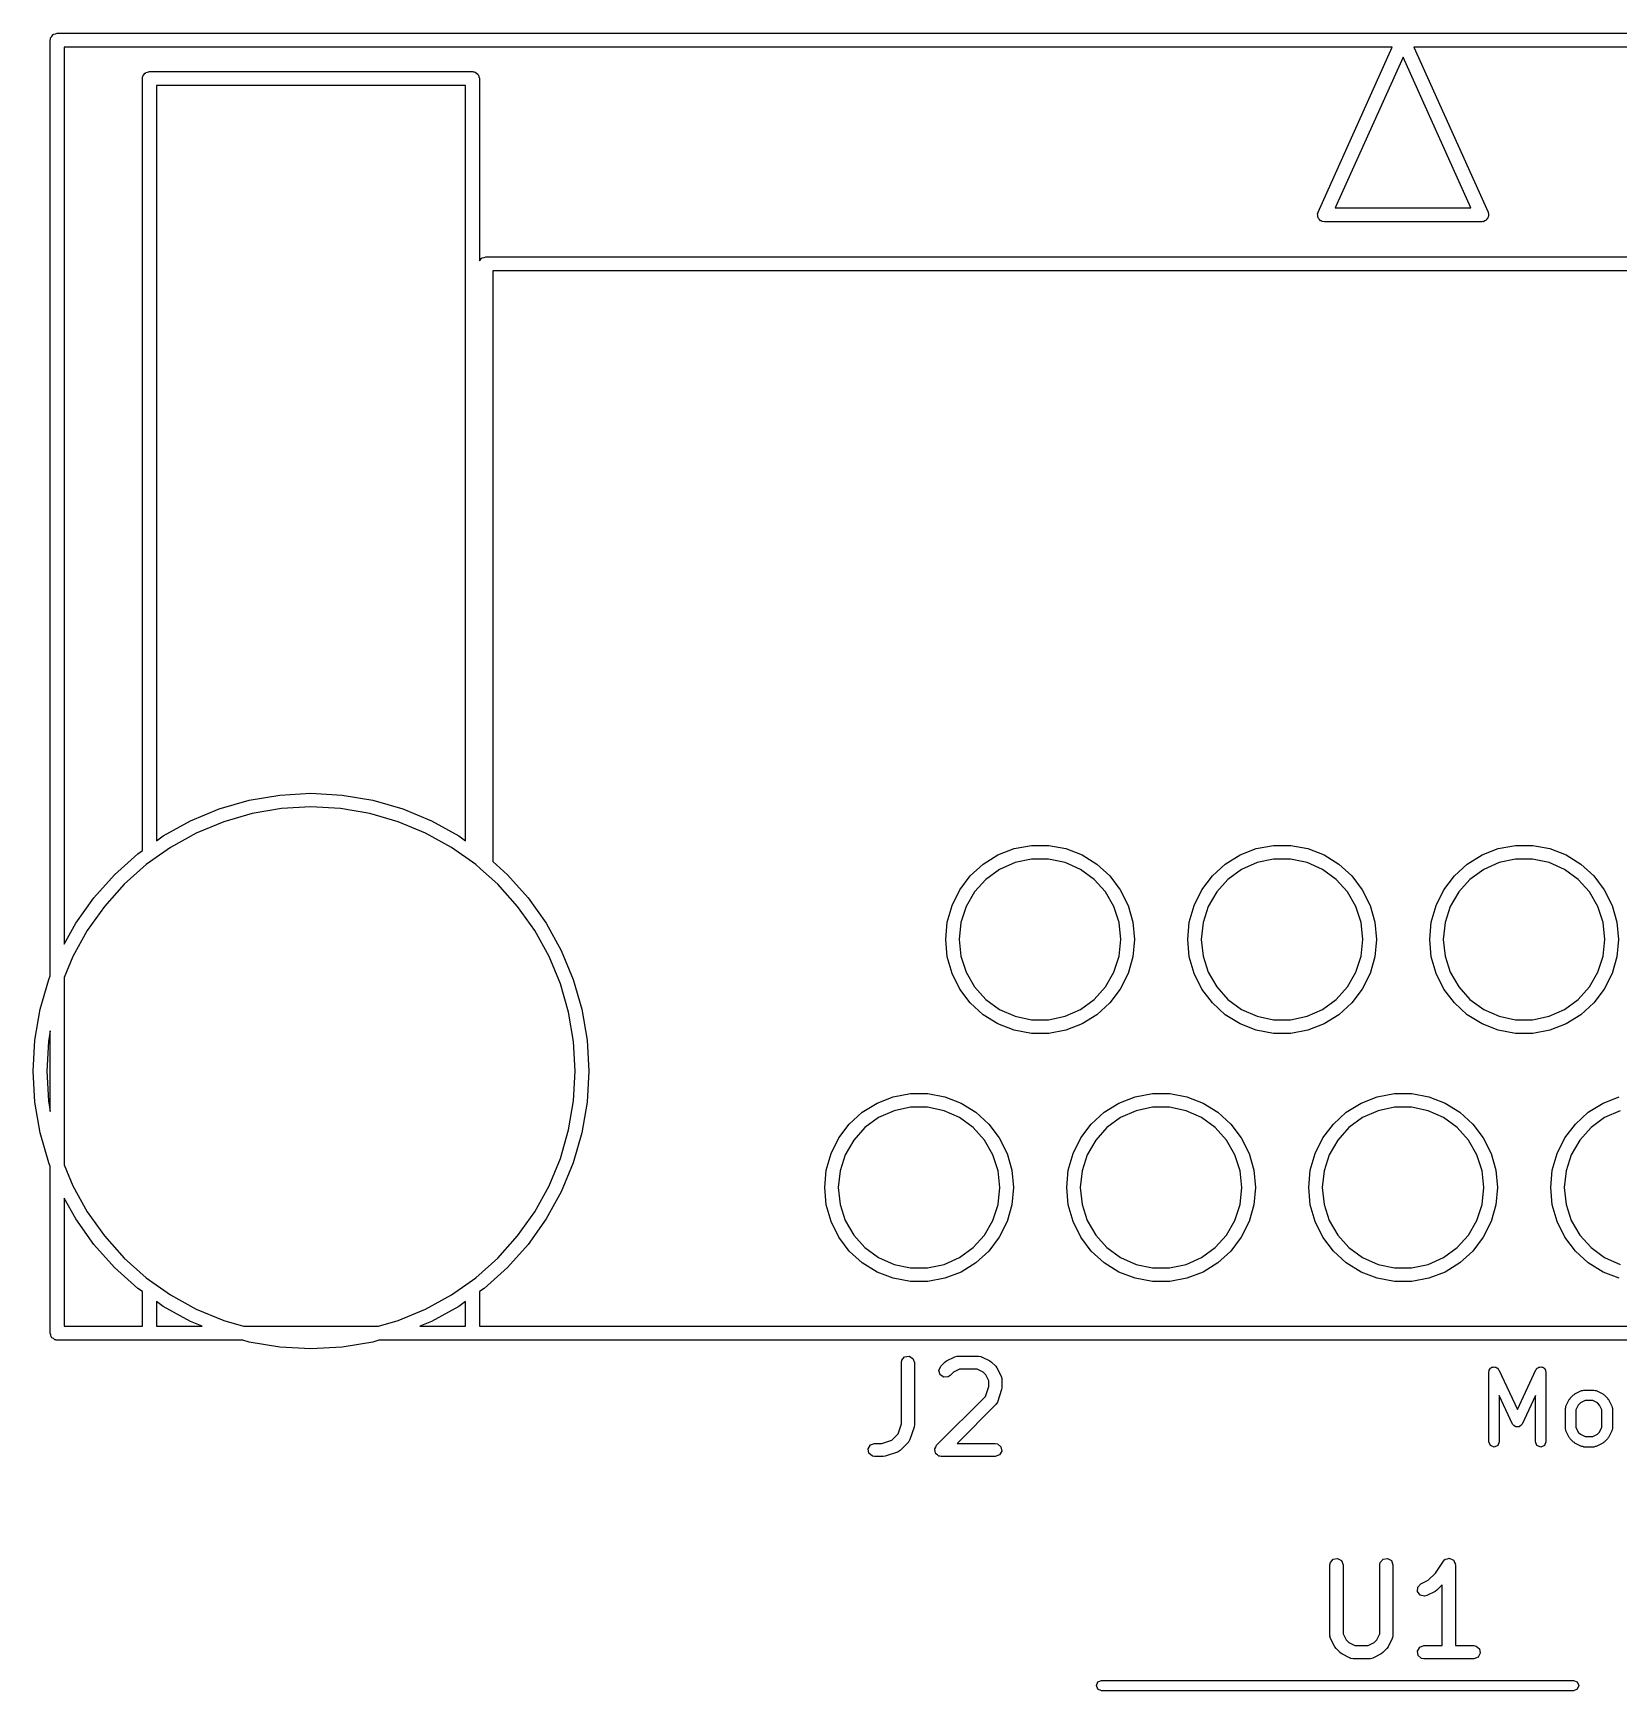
# Model space of a CAD drawing. Extents: x 1.38 to 2.62, y -3.52 to -1.68.
# Drawn here: x 1.383 to 2.097, y -2.427 to -1.68 of the extents above; entities that cross this region are included whole.
import ezdxf

# ---------------------------------------------------------------- set-up
doc = ezdxf.new("R2010")
doc.units = 0
doc.header["$MEASUREMENT"] = 0
doc.layers.add('BLACK', color=7, linetype='CONTINUOUS')

msp = doc.modelspace()

# ---------------------------------------------------------------- linework, layer by layer
at = {"layer": 'BLACK', "linetype": 'CONTINUOUS'}
for p, q in [((1.39107, -1.68125), (1.39148, -1.68054)), ((1.39148, -1.68054), (1.39175, -1.68044)), ((1.39175, -1.68044), (1.39193, -1.68023)), ((1.39193, -1.68023), (1.39273, -1.68008)), ((1.39273, -1.68008), (1.3935, -1.6798)), ((1.3935, -1.6798), (2.6065, -1.6798)), ((1.39035, -1.68295), (1.39043, -1.68254)), ((1.39035, -2.1046), (1.39035, -1.68295)), ((1.3904, -1.68241), (1.39047, -1.68228)), ((1.39043, -1.68254), (1.3904, -1.68241)), ((1.39047, -1.68228), (1.39054, -1.68188)), ((1.39054, -1.68188), (1.39107, -1.68125)), ((1.99513, -1.6861), (1.39665, -1.6861)), ((1.39665, -1.6861), (1.39665, -2.09034)), ((1.96169, -1.7604), (1.99513, -1.6861)), ((2.00487, -1.6861), (2.03831, -1.7604)), ((2.60335, -1.6861), (2.00487, -1.6861)), ((2, -1.69063), (1.96944, -1.75854)), ((2.03056, -1.75854), (2, -1.69063)), ((1.43189, -1.70028), (1.43196, -1.69987)), ((1.43189, -2.04816), (1.43189, -1.70028)), ((1.43194, -1.69973), (1.43201, -1.69961)), ((1.43196, -1.69987), (1.43194, -1.69973)), ((1.43201, -1.69961), (1.43208, -1.6992)), ((1.43208, -1.6992), (1.43261, -1.69857)), ((1.43261, -1.69857), (1.43301, -1.69786)), ((1.43301, -1.69786), (1.43328, -1.69777)), ((1.43328, -1.69777), (1.43346, -1.69755)), ((1.43346, -1.69755), (1.43427, -1.69741)), ((1.43427, -1.69741), (1.43504, -1.69713)), ((1.43504, -1.69713), (1.58071, -1.69713)), ((1.58071, -1.69713), (1.58112, -1.6972)), ((1.58112, -1.6972), (1.58126, -1.69717)), ((1.58126, -1.69717), (1.58138, -1.69724)), ((1.58138, -1.69724), (1.58179, -1.69732)), ((1.58179, -1.69732), (1.58241, -1.69784)), ((1.58241, -1.69784), (1.58312, -1.69825)), ((1.58312, -1.69825), (1.58322, -1.69852)), ((1.58322, -1.69852), (1.58344, -1.6987)), ((1.58344, -1.6987), (1.58358, -1.69951)), ((1.58358, -1.69951), (1.58386, -1.70028)), ((1.58386, -1.70028), (1.58386, -1.78242)), ((1.43819, -1.70343), (1.43819, -2.0437)), ((1.57756, -1.70343), (1.43819, -1.70343)), ((1.57756, -2.0437), (1.57756, -1.70343)), ((1.96147, -1.76115), (1.96167, -1.7608)), ((1.96159, -1.76184), (1.96147, -1.76115)), ((1.96154, -1.76255), (1.96159, -1.76184)), ((1.96177, -1.76287), (1.96154, -1.76255)), ((1.96167, -1.7608), (1.96169, -1.7604)), ((1.96944, -1.75854), (2.03056, -1.75854)), ((2.03853, -1.76224), (2.03818, -1.76285)), ((2.03831, -1.7604), (2.03857, -1.76146)), ((2.03857, -1.76146), (2.03847, -1.76185)), ((2.03847, -1.76185), (2.03853, -1.76224)), ((1.96184, -1.76327), (1.96177, -1.76287)), ((1.96238, -1.76372), (1.96184, -1.76327)), ((1.9628, -1.7643), (1.96238, -1.76372)), ((1.96318, -1.7644), (1.9628, -1.7643)), ((1.96349, -1.76465), (1.96318, -1.7644)), ((1.96457, -1.76484), (1.96349, -1.76465)), ((2.03543, -1.76484), (1.96457, -1.76484)), ((2.03581, -1.76471), (2.03543, -1.76484)), ((2.03621, -1.76475), (2.03581, -1.76471)), ((2.03679, -1.76435), (2.03621, -1.76475)), ((2.03746, -1.76411), (2.03679, -1.76435)), ((2.03766, -1.76376), (2.03746, -1.76411)), ((2.03799, -1.76353), (2.03766, -1.76376)), ((2.03818, -1.76285), (2.03799, -1.76353)), ((1.58386, -1.78242), (1.58418, -1.78204)), ((1.58418, -1.78204), (1.58459, -1.78133)), ((1.58459, -1.78133), (1.58486, -1.78123)), ((1.58486, -1.78123), (1.58504, -1.78101)), ((1.58504, -1.78101), (1.58585, -1.78087)), ((1.58585, -1.78087), (1.58661, -1.78059)), ((1.58661, -1.78059), (2.41339, -1.78059)), ((1.58976, -1.78689), (1.58976, -2.05306)), ((2.41024, -1.78689), (1.58976, -1.78689)), ((1.48002, -2.02546), (1.49386, -2.02311)), ((1.49386, -2.02311), (1.50787, -2.02232)), ((1.50787, -2.02232), (1.52189, -2.02311)), ((1.52189, -2.02311), (1.53573, -2.02546)), ((1.45355, -2.03472), (1.46652, -2.02935)), ((1.46652, -2.02935), (1.48002, -2.02546)), ((1.48138, -2.03142), (1.46854, -2.03512)), ((1.49454, -2.02918), (1.48138, -2.03142)), ((1.50787, -2.02843), (1.49454, -2.02918)), ((1.52121, -2.02918), (1.50787, -2.02843)), ((1.53437, -2.03142), (1.52121, -2.02918)), ((1.54721, -2.03512), (1.53437, -2.03142)), ((1.53573, -2.02546), (1.54922, -2.02935)), ((1.54922, -2.02935), (1.56219, -2.03472)), ((1.44127, -2.04151), (1.45355, -2.03472)), ((1.46854, -2.03512), (1.45621, -2.04023)), ((1.55954, -2.04023), (1.54721, -2.03512)), ((1.56219, -2.03472), (1.57448, -2.04151)), ((1.43819, -2.0437), (1.44127, -2.04151)), ((1.45621, -2.04023), (1.44452, -2.04669)), ((1.57123, -2.04669), (1.55954, -2.04023)), ((1.57448, -2.04151), (1.57756, -2.0437)), ((1.82478, -2.04727), (1.83249, -2.04583)), ((1.83249, -2.04583), (1.84034, -2.04583)), ((1.84034, -2.04583), (1.84805, -2.04727)), ((1.93384, -2.04727), (1.94155, -2.04583)), ((1.94155, -2.04583), (1.9494, -2.04583)), ((1.9494, -2.04583), (1.95711, -2.04727)), ((2.04289, -2.04727), (2.0506, -2.04583)), ((2.0506, -2.04583), (2.05845, -2.04583)), ((2.05845, -2.04583), (2.06616, -2.04727)), ((1.41935, -2.05899), (1.42982, -2.04964)), ((1.42982, -2.04964), (1.43189, -2.04816)), ((1.43658, -2.05232), (1.43363, -2.05442)), ((1.43661, -2.05232), (1.43658, -2.05232)), ((1.43666, -2.05226), (1.43661, -2.05232)), ((1.44452, -2.04669), (1.43666, -2.05226)), ((1.58212, -2.05442), (1.57123, -2.04669)), ((1.58976, -2.05306), (1.5964, -2.05899)), ((1.81079, -2.05424), (1.81746, -2.05011)), ((1.81746, -2.05011), (1.82478, -2.04727)), ((1.82516, -2.05353), (1.81821, -2.05663)), ((1.83261, -2.05195), (1.82516, -2.05353)), ((1.84022, -2.05195), (1.83261, -2.05195)), ((1.84767, -2.05353), (1.84022, -2.05195)), ((1.85463, -2.05663), (1.84767, -2.05353)), ((1.84805, -2.04727), (1.85537, -2.05011)), ((1.85537, -2.05011), (1.86204, -2.05424)), ((1.91985, -2.05424), (1.92652, -2.05011)), ((1.92652, -2.05011), (1.93384, -2.04727)), ((1.93422, -2.05353), (1.92726, -2.05663)), ((1.94167, -2.05195), (1.93422, -2.05353)), ((1.94928, -2.05195), (1.94167, -2.05195)), ((1.95673, -2.05353), (1.94928, -2.05195)), ((1.96368, -2.05663), (1.95673, -2.05353)), ((1.95711, -2.04727), (1.96442, -2.05011)), ((1.96442, -2.05011), (1.9711, -2.05424)), ((2.0289, -2.05424), (2.03557, -2.05011)), ((2.03557, -2.05011), (2.04289, -2.04727)), ((2.04327, -2.05353), (2.03632, -2.05663)), ((2.05072, -2.05195), (2.04327, -2.05353)), ((2.05833, -2.05195), (2.05072, -2.05195)), ((2.06578, -2.05353), (2.05833, -2.05195)), ((2.07274, -2.05663), (2.06578, -2.05353)), ((2.06616, -2.04727), (2.07348, -2.05011)), ((2.07348, -2.05011), (2.08015, -2.05424)), ((1.40999, -2.06946), (1.41935, -2.05899)), ((1.43363, -2.05442), (1.42367, -2.06331)), ((1.58419, -2.05626), (1.58212, -2.05442)), ((1.5842, -2.05629), (1.58419, -2.05626)), ((1.58427, -2.05633), (1.5842, -2.05629)), ((1.59208, -2.06331), (1.58427, -2.05633)), ((1.5964, -2.05899), (1.60576, -2.06946)), ((1.80027, -2.06579), (1.80499, -2.05952)), ((1.80499, -2.05952), (1.81079, -2.05424)), ((1.81205, -2.0611), (1.80695, -2.06676)), ((1.81821, -2.05663), (1.81205, -2.0611)), ((1.86079, -2.0611), (1.85463, -2.05663)), ((1.86588, -2.06676), (1.86079, -2.0611)), ((1.86204, -2.05424), (1.86784, -2.05952)), ((1.86784, -2.05952), (1.87257, -2.06579)), ((1.90932, -2.06579), (1.91405, -2.05952)), ((1.91405, -2.05952), (1.91985, -2.05424)), ((1.9211, -2.0611), (1.91601, -2.06676)), ((1.92726, -2.05663), (1.9211, -2.0611)), ((1.96984, -2.0611), (1.96368, -2.05663)), ((1.97494, -2.06676), (1.96984, -2.0611)), ((1.9711, -2.05424), (1.97689, -2.05952)), ((1.97689, -2.05952), (1.98162, -2.06579)), ((2.01838, -2.06579), (2.02311, -2.05952)), ((2.02311, -2.05952), (2.0289, -2.05424)), ((2.03016, -2.0611), (2.02506, -2.06676)), ((2.03632, -2.05663), (2.03016, -2.0611)), ((2.0789, -2.0611), (2.07274, -2.05663)), ((2.08399, -2.06676), (2.0789, -2.0611)), ((2.08015, -2.05424), (2.08595, -2.05952)), ((2.08595, -2.05952), (2.09068, -2.06579)), ((1.42367, -2.06331), (1.41477, -2.07327)), ((1.60098, -2.07327), (1.59208, -2.06331)), ((1.79677, -2.07281), (1.80027, -2.06579)), ((1.80695, -2.06676), (1.80315, -2.07336)), ((1.86969, -2.07336), (1.86588, -2.06676)), ((1.87257, -2.06579), (1.87607, -2.07281)), ((1.90582, -2.07281), (1.90932, -2.06579)), ((1.91601, -2.06676), (1.9122, -2.07336)), ((1.97874, -2.07336), (1.97494, -2.06676)), ((1.98162, -2.06579), (1.98512, -2.07281)), ((2.01488, -2.07281), (2.01838, -2.06579)), ((2.02506, -2.06676), (2.02126, -2.07336)), ((2.0878, -2.07336), (2.08399, -2.06676)), ((2.09068, -2.06579), (2.09418, -2.07281)), ((1.40187, -2.08091), (1.40999, -2.06946)), ((1.41477, -2.07327), (1.40704, -2.08416)), ((1.60871, -2.08416), (1.60098, -2.07327)), ((1.60576, -2.06946), (1.61388, -2.08091)), ((1.79462, -2.08036), (1.79677, -2.07281)), ((1.80315, -2.07336), (1.80079, -2.0806)), ((1.87204, -2.0806), (1.86969, -2.07336)), ((1.87607, -2.07281), (1.87821, -2.08036)), ((1.90368, -2.08036), (1.90582, -2.07281)), ((1.9122, -2.07336), (1.90985, -2.0806)), ((1.9811, -2.0806), (1.97874, -2.07336)), ((1.98512, -2.07281), (1.98727, -2.08036)), ((2.01273, -2.08036), (2.01488, -2.07281)), ((2.02126, -2.07336), (2.0189, -2.0806)), ((2.09015, -2.0806), (2.0878, -2.07336)), ((2.09418, -2.07281), (2.09632, -2.08036)), ((1.39665, -2.09034), (1.40187, -2.08091)), ((1.61388, -2.08091), (1.62067, -2.0932)), ((1.7939, -2.08817), (1.79462, -2.08036)), ((1.80079, -2.0806), (1.8, -2.08817)), ((1.87284, -2.08817), (1.87204, -2.0806)), ((1.87821, -2.08036), (1.87894, -2.08817)), ((1.90295, -2.08817), (1.90368, -2.08036)), ((1.90985, -2.0806), (1.90905, -2.08817)), ((1.98189, -2.08817), (1.9811, -2.0806)), ((1.98727, -2.08036), (1.98799, -2.08817)), ((2.01201, -2.08817), (2.01273, -2.08036)), ((2.0189, -2.0806), (2.01811, -2.08817)), ((2.09095, -2.08817), (2.09015, -2.0806)), ((2.09632, -2.08036), (2.09705, -2.08817)), ((1.40704, -2.08416), (1.40058, -2.09585)), ((1.61517, -2.09585), (1.60871, -2.08416)), ((1.79462, -2.09598), (1.7939, -2.08817)), ((1.8, -2.08817), (1.80079, -2.09574)), ((1.87204, -2.09574), (1.87284, -2.08817)), ((1.87894, -2.08817), (1.87821, -2.09598)), ((1.90368, -2.09598), (1.90295, -2.08817)), ((1.90905, -2.08817), (1.90985, -2.09574)), ((1.9811, -2.09574), (1.98189, -2.08817)), ((1.98799, -2.08817), (1.98727, -2.09598)), ((2.01273, -2.09598), (2.01201, -2.08817)), ((2.01811, -2.08817), (2.0189, -2.09574)), ((2.09015, -2.09574), (2.09095, -2.08817)), ((2.09705, -2.08817), (2.09632, -2.09598)), ((1.40058, -2.09585), (1.39665, -2.10534)), ((1.62028, -2.10819), (1.61517, -2.09585)), ((1.62067, -2.0932), (1.62605, -2.10617)), ((1.79677, -2.10353), (1.79462, -2.09598)), ((1.80079, -2.09574), (1.80315, -2.10298)), ((1.86969, -2.10298), (1.87204, -2.09574)), ((1.87821, -2.09598), (1.87607, -2.10353)), ((1.90582, -2.10353), (1.90368, -2.09598)), ((1.90985, -2.09574), (1.9122, -2.10298)), ((1.97874, -2.10298), (1.9811, -2.09574)), ((1.98727, -2.09598), (1.98512, -2.10353)), ((2.01488, -2.10353), (2.01273, -2.09598)), ((2.0189, -2.09574), (2.02126, -2.10298)), ((2.0878, -2.10298), (2.09015, -2.09574)), ((2.09632, -2.09598), (2.09418, -2.10353)), ((1.38582, -2.11966), (1.3897, -2.10617)), ((1.3897, -2.10617), (1.39035, -2.1046)), ((1.39665, -2.10534), (1.39665, -2.1897)), ((1.62605, -2.10617), (1.62993, -2.11966)), ((1.80027, -2.11055), (1.79677, -2.10353)), ((1.80315, -2.10298), (1.80695, -2.10958)), ((1.86588, -2.10958), (1.86969, -2.10298)), ((1.87607, -2.10353), (1.87257, -2.11055)), ((1.90932, -2.11055), (1.90582, -2.10353)), ((1.9122, -2.10298), (1.91601, -2.10958)), ((1.97494, -2.10958), (1.97874, -2.10298)), ((1.98512, -2.10353), (1.98162, -2.11055)), ((2.01838, -2.11055), (2.01488, -2.10353)), ((2.02126, -2.10298), (2.02506, -2.10958)), ((2.08399, -2.10958), (2.0878, -2.10298)), ((2.09418, -2.10353), (2.09068, -2.11055)), ((1.62397, -2.12102), (1.62028, -2.10819)), ((1.80499, -2.11681), (1.80027, -2.11055)), ((1.80695, -2.10958), (1.81205, -2.11523)), ((1.86079, -2.11523), (1.86588, -2.10958)), ((1.87257, -2.11055), (1.86784, -2.11681)), ((1.91405, -2.11681), (1.90932, -2.11055)), ((1.91601, -2.10958), (1.9211, -2.11523)), ((1.96984, -2.11523), (1.97494, -2.10958)), ((1.98162, -2.11055), (1.97689, -2.11681)), ((2.02311, -2.11681), (2.01838, -2.11055)), ((2.02506, -2.10958), (2.03016, -2.11523)), ((2.0789, -2.11523), (2.08399, -2.10958)), ((2.09068, -2.11055), (2.08595, -2.11681)), ((1.38346, -2.1335), (1.38582, -2.11966)), ((1.62621, -2.13419), (1.62397, -2.12102)), ((1.62993, -2.11966), (1.63228, -2.1335)), ((1.81079, -2.1221), (1.80499, -2.11681)), ((1.81205, -2.11523), (1.81821, -2.11971)), ((1.81821, -2.11971), (1.82516, -2.12281)), ((1.84767, -2.12281), (1.85463, -2.11971)), ((1.85463, -2.11971), (1.86079, -2.11523)), ((1.86784, -2.11681), (1.86204, -2.1221)), ((1.91985, -2.1221), (1.91405, -2.11681)), ((1.9211, -2.11523), (1.92726, -2.11971)), ((1.92726, -2.11971), (1.93422, -2.12281)), ((1.95673, -2.12281), (1.96368, -2.11971)), ((1.96368, -2.11971), (1.96984, -2.11523)), ((1.97689, -2.11681), (1.9711, -2.1221)), ((2.0289, -2.1221), (2.02311, -2.11681)), ((2.03016, -2.11523), (2.03632, -2.11971)), ((2.03632, -2.11971), (2.04327, -2.12281)), ((2.06578, -2.12281), (2.07274, -2.11971)), ((2.07274, -2.11971), (2.0789, -2.11523)), ((2.08595, -2.11681), (2.08015, -2.1221)), ((1.81746, -2.12623), (1.81079, -2.1221)), ((1.82478, -2.12907), (1.81746, -2.12623)), ((1.82516, -2.12281), (1.83261, -2.12439)), ((1.83261, -2.12439), (1.84022, -2.12439)), ((1.84022, -2.12439), (1.84767, -2.12281)), ((1.85537, -2.12623), (1.84805, -2.12907)), ((1.86204, -2.1221), (1.85537, -2.12623)), ((1.92652, -2.12623), (1.91985, -2.1221)), ((1.93384, -2.12907), (1.92652, -2.12623)), ((1.93422, -2.12281), (1.94167, -2.12439)), ((1.94167, -2.12439), (1.94928, -2.12439)), ((1.94928, -2.12439), (1.95673, -2.12281)), ((1.96442, -2.12623), (1.95711, -2.12907)), ((1.9711, -2.1221), (1.96442, -2.12623)), ((2.03557, -2.12623), (2.0289, -2.1221)), ((2.04289, -2.12907), (2.03557, -2.12623)), ((2.04327, -2.12281), (2.05072, -2.12439)), ((2.05072, -2.12439), (2.05833, -2.12439)), ((2.05833, -2.12439), (2.06578, -2.12281)), ((2.07348, -2.12623), (2.06616, -2.12907)), ((2.08015, -2.1221), (2.07348, -2.12623)), ((1.38268, -2.14752), (1.38346, -2.1335)), ((1.38954, -2.13419), (1.38879, -2.14752)), ((1.39035, -2.12938), (1.38954, -2.13419)), ((1.39035, -2.16566), (1.39035, -2.12938)), ((1.62696, -2.14752), (1.62621, -2.13419)), ((1.63228, -2.1335), (1.63307, -2.14752)), ((1.83249, -2.13051), (1.82478, -2.12907)), ((1.84034, -2.13051), (1.83249, -2.13051)), ((1.84805, -2.12907), (1.84034, -2.13051)), ((1.94155, -2.13051), (1.93384, -2.12907)), ((1.9494, -2.13051), (1.94155, -2.13051)), ((1.95711, -2.12907), (1.9494, -2.13051)), ((2.0506, -2.13051), (2.04289, -2.12907)), ((2.05845, -2.13051), (2.0506, -2.13051)), ((2.06616, -2.12907), (2.05845, -2.13051)), ((1.38346, -2.16154), (1.38268, -2.14752)), ((1.38879, -2.14752), (1.38954, -2.16085)), ((1.62621, -2.16085), (1.62696, -2.14752)), ((1.63307, -2.14752), (1.63228, -2.16154)), ((1.77025, -2.15908), (1.77797, -2.15764)), ((1.77797, -2.15764), (1.78581, -2.15764)), ((1.78581, -2.15764), (1.79353, -2.15908)), ((1.87931, -2.15908), (1.88702, -2.15764)), ((1.88702, -2.15764), (1.89487, -2.15764)), ((1.89487, -2.15764), (1.90258, -2.15908)), ((1.98836, -2.15908), (1.99608, -2.15764)), ((1.99608, -2.15764), (2.00392, -2.15764)), ((2.00392, -2.15764), (2.01164, -2.15908)), ((1.38582, -2.17538), (1.38346, -2.16154)), ((1.38954, -2.16085), (1.39035, -2.16566)), ((1.62397, -2.17402), (1.62621, -2.16085)), ((1.63228, -2.16154), (1.62993, -2.17538)), ((1.75047, -2.17134), (1.75627, -2.16605)), ((1.75627, -2.16605), (1.76294, -2.16192)), ((1.76294, -2.16192), (1.77025, -2.15908)), ((1.77064, -2.16534), (1.76368, -2.16844)), ((1.77808, -2.16376), (1.77064, -2.16534)), ((1.7857, -2.16376), (1.77808, -2.16376)), ((1.79314, -2.16534), (1.7857, -2.16376)), ((1.8001, -2.16844), (1.79314, -2.16534)), ((1.79353, -2.15908), (1.80084, -2.16192)), ((1.80084, -2.16192), (1.80751, -2.16605)), ((1.80751, -2.16605), (1.81331, -2.17134)), ((1.85952, -2.17134), (1.86532, -2.16605)), ((1.86532, -2.16605), (1.87199, -2.16192)), ((1.87199, -2.16192), (1.87931, -2.15908)), ((1.87969, -2.16534), (1.87273, -2.16844)), ((1.88714, -2.16376), (1.87969, -2.16534)), ((1.89475, -2.16376), (1.88714, -2.16376)), ((1.9022, -2.16534), (1.89475, -2.16376)), ((1.90915, -2.16844), (1.9022, -2.16534)), ((1.90258, -2.15908), (1.9099, -2.16192)), ((1.9099, -2.16192), (1.91657, -2.16605)), ((1.91657, -2.16605), (1.92237, -2.17134)), ((1.96858, -2.17134), (1.97438, -2.16605)), ((1.97438, -2.16605), (1.98105, -2.16192)), ((1.98105, -2.16192), (1.98836, -2.15908)), ((1.98875, -2.16534), (1.98179, -2.16844)), ((1.99619, -2.16376), (1.98875, -2.16534)), ((2.00381, -2.16376), (1.99619, -2.16376)), ((2.01125, -2.16534), (2.00381, -2.16376)), ((2.01821, -2.16844), (2.01125, -2.16534)), ((2.01164, -2.15908), (2.01895, -2.16192)), ((2.01895, -2.16192), (2.02562, -2.16605)), ((2.02562, -2.16605), (2.03142, -2.17134)), ((2.07763, -2.17134), (2.08343, -2.16605)), ((2.08343, -2.16605), (2.0901, -2.16192)), ((2.0901, -2.16192), (2.09742, -2.15908)), ((2.0978, -2.16534), (2.09084, -2.16844)), ((1.74574, -2.1776), (1.75047, -2.17134)), ((1.75752, -2.17292), (1.75243, -2.17857)), ((1.76368, -2.16844), (1.75752, -2.17292)), ((1.80626, -2.17292), (1.8001, -2.16844)), ((1.81135, -2.17857), (1.80626, -2.17292)), ((1.81331, -2.17134), (1.81804, -2.1776)), ((1.85479, -2.1776), (1.85952, -2.17134)), ((1.86658, -2.17292), (1.86148, -2.17857)), ((1.87273, -2.16844), (1.86658, -2.17292)), ((1.91531, -2.17292), (1.90915, -2.16844)), ((1.92041, -2.17857), (1.91531, -2.17292)), ((1.92237, -2.17134), (1.9271, -2.1776)), ((1.96385, -2.1776), (1.96858, -2.17134)), ((1.97563, -2.17292), (1.97054, -2.17857)), ((1.98179, -2.16844), (1.97563, -2.17292)), ((2.02437, -2.17292), (2.01821, -2.16844)), ((2.02946, -2.17857), (2.02437, -2.17292)), ((2.03142, -2.17134), (2.03615, -2.1776)), ((2.0729, -2.1776), (2.07763, -2.17134)), ((2.08469, -2.17292), (2.07959, -2.17857)), ((2.09084, -2.16844), (2.08469, -2.17292)), ((1.3897, -2.18887), (1.38582, -2.17538)), ((1.62028, -2.18685), (1.62397, -2.17402)), ((1.62993, -2.17538), (1.62605, -2.18887)), ((1.74224, -2.18462), (1.74574, -2.1776)), ((1.75243, -2.17857), (1.74862, -2.18517)), ((1.81516, -2.18517), (1.81135, -2.17857)), ((1.81804, -2.1776), (1.82154, -2.18462)), ((1.8513, -2.18462), (1.85479, -2.1776)), ((1.86148, -2.17857), (1.85767, -2.18517)), ((1.92422, -2.18517), (1.92041, -2.17857)), ((1.9271, -2.1776), (1.93059, -2.18462)), ((1.96035, -2.18462), (1.96385, -2.1776)), ((1.97054, -2.17857), (1.96673, -2.18517)), ((2.03327, -2.18517), (2.02946, -2.17857)), ((2.03615, -2.1776), (2.03965, -2.18462)), ((2.06941, -2.18462), (2.0729, -2.1776)), ((2.07959, -2.17857), (2.07578, -2.18517)), ((1.61517, -2.19919), (1.62028, -2.18685)), ((1.74009, -2.19217), (1.74224, -2.18462)), ((1.74862, -2.18517), (1.74627, -2.19241)), ((1.81751, -2.19241), (1.81516, -2.18517)), ((1.82154, -2.18462), (1.82369, -2.19217)), ((1.84915, -2.19217), (1.8513, -2.18462)), ((1.85767, -2.18517), (1.85532, -2.19241)), ((1.92657, -2.19241), (1.92422, -2.18517)), ((1.93059, -2.18462), (1.93274, -2.19217)), ((1.9582, -2.19217), (1.96035, -2.18462)), ((1.96673, -2.18517), (1.96438, -2.19241)), ((2.03562, -2.19241), (2.03327, -2.18517)), ((2.03965, -2.18462), (2.0418, -2.19217)), ((2.06726, -2.19217), (2.06941, -2.18462)), ((2.07578, -2.18517), (2.07343, -2.19241)), ((1.39035, -2.19044), (1.3897, -2.18887)), ((1.39035, -2.26563), (1.39035, -2.19044)), ((1.39665, -2.1897), (1.40058, -2.19919)), ((1.62605, -2.18887), (1.62067, -2.20184)), ((1.73937, -2.19998), (1.74009, -2.19217)), ((1.74627, -2.19241), (1.74547, -2.19998)), ((1.81831, -2.19998), (1.81751, -2.19241)), ((1.82369, -2.19217), (1.82441, -2.19998)), ((1.84843, -2.19998), (1.84915, -2.19217)), ((1.85532, -2.19241), (1.85452, -2.19998)), ((1.92736, -2.19998), (1.92657, -2.19241)), ((1.93274, -2.19217), (1.93346, -2.19998)), ((1.95748, -2.19998), (1.9582, -2.19217)), ((1.96438, -2.19241), (1.96358, -2.19998)), ((2.03642, -2.19998), (2.03562, -2.19241)), ((2.0418, -2.19217), (2.04252, -2.19998)), ((2.06654, -2.19998), (2.06726, -2.19217)), ((2.07343, -2.19241), (2.07264, -2.19998)), ((1.40058, -2.19919), (1.40704, -2.21088)), ((1.60871, -2.21088), (1.61517, -2.19919)), ((1.62067, -2.20184), (1.61388, -2.21413)), ((1.74009, -2.20779), (1.73937, -2.19998)), ((1.74547, -2.19998), (1.74627, -2.20755)), ((1.81751, -2.20755), (1.81831, -2.19998)), ((1.82441, -2.19998), (1.82369, -2.20779)), ((1.84915, -2.20779), (1.84843, -2.19998)), ((1.85452, -2.19998), (1.85532, -2.20755)), ((1.92657, -2.20755), (1.92736, -2.19998)), ((1.93346, -2.19998), (1.93274, -2.20779)), ((1.9582, -2.20779), (1.95748, -2.19998)), ((1.96358, -2.19998), (1.96438, -2.20755)), ((2.03562, -2.20755), (2.03642, -2.19998)), ((2.04252, -2.19998), (2.0418, -2.20779)), ((2.06726, -2.20779), (2.06654, -2.19998)), ((2.07264, -2.19998), (2.07343, -2.20755)), ((1.40187, -2.21413), (1.39665, -2.2047)), ((1.39665, -2.2047), (1.39665, -2.26248)), ((1.40704, -2.21088), (1.41477, -2.22177)), ((1.60098, -2.22177), (1.60871, -2.21088)), ((1.74224, -2.21534), (1.74009, -2.20779)), ((1.74627, -2.20755), (1.74862, -2.21479)), ((1.81516, -2.21479), (1.81751, -2.20755)), ((1.82369, -2.20779), (1.82154, -2.21534)), ((1.8513, -2.21534), (1.84915, -2.20779)), ((1.85532, -2.20755), (1.85767, -2.21479)), ((1.92422, -2.21479), (1.92657, -2.20755)), ((1.93274, -2.20779), (1.93059, -2.21534)), ((1.96035, -2.21534), (1.9582, -2.20779)), ((1.96438, -2.20755), (1.96673, -2.21479)), ((2.03327, -2.21479), (2.03562, -2.20755)), ((2.0418, -2.20779), (2.03965, -2.21534)), ((2.06941, -2.21534), (2.06726, -2.20779)), ((2.07343, -2.20755), (2.07578, -2.21479)), ((1.40999, -2.22558), (1.40187, -2.21413)), ((1.61388, -2.21413), (1.60576, -2.22558)), ((1.74574, -2.22236), (1.74224, -2.21534)), ((1.74862, -2.21479), (1.75243, -2.22139)), ((1.81135, -2.22139), (1.81516, -2.21479)), ((1.82154, -2.21534), (1.81804, -2.22236)), ((1.85479, -2.22236), (1.8513, -2.21534)), ((1.85767, -2.21479), (1.86148, -2.22139)), ((1.92041, -2.22139), (1.92422, -2.21479)), ((1.93059, -2.21534), (1.9271, -2.22236)), ((1.96385, -2.22236), (1.96035, -2.21534)), ((1.96673, -2.21479), (1.97054, -2.22139)), ((2.02946, -2.22139), (2.03327, -2.21479)), ((2.03965, -2.21534), (2.03615, -2.22236)), ((2.0729, -2.22236), (2.06941, -2.21534)), ((2.07578, -2.21479), (2.07959, -2.22139)), ((1.41935, -2.23605), (1.40999, -2.22558)), ((1.41477, -2.22177), (1.42367, -2.23173)), ((1.59208, -2.23173), (1.60098, -2.22177)), ((1.60576, -2.22558), (1.5964, -2.23605)), ((1.75047, -2.22863), (1.74574, -2.22236)), ((1.75243, -2.22139), (1.75752, -2.22705)), ((1.80626, -2.22705), (1.81135, -2.22139)), ((1.81804, -2.22236), (1.81331, -2.22863)), ((1.85952, -2.22863), (1.85479, -2.22236)), ((1.86148, -2.22139), (1.86658, -2.22705)), ((1.91531, -2.22705), (1.92041, -2.22139)), ((1.9271, -2.22236), (1.92237, -2.22863)), ((1.96858, -2.22863), (1.96385, -2.22236)), ((1.97054, -2.22139), (1.97563, -2.22705)), ((2.02437, -2.22705), (2.02946, -2.22139)), ((2.03615, -2.22236), (2.03142, -2.22863)), ((2.07763, -2.22863), (2.0729, -2.22236)), ((2.07959, -2.22139), (2.08469, -2.22705)), ((1.42367, -2.23173), (1.43363, -2.24062)), ((1.58212, -2.24062), (1.59208, -2.23173)), ((1.75627, -2.23391), (1.75047, -2.22863)), ((1.75752, -2.22705), (1.76368, -2.23152)), ((1.76368, -2.23152), (1.77064, -2.23462)), ((1.79314, -2.23462), (1.8001, -2.23152)), ((1.8001, -2.23152), (1.80626, -2.22705)), ((1.81331, -2.22863), (1.80751, -2.23391)), ((1.86532, -2.23391), (1.85952, -2.22863)), ((1.86658, -2.22705), (1.87273, -2.23152)), ((1.87273, -2.23152), (1.87969, -2.23462)), ((1.9022, -2.23462), (1.90915, -2.23152)), ((1.90915, -2.23152), (1.91531, -2.22705)), ((1.92237, -2.22863), (1.91657, -2.23391)), ((1.97438, -2.23391), (1.96858, -2.22863)), ((1.97563, -2.22705), (1.98179, -2.23152)), ((1.98179, -2.23152), (1.98875, -2.23462)), ((2.01125, -2.23462), (2.01821, -2.23152)), ((2.01821, -2.23152), (2.02437, -2.22705)), ((2.03142, -2.22863), (2.02562, -2.23391)), ((2.08343, -2.23391), (2.07763, -2.22863)), ((2.08469, -2.22705), (2.09084, -2.23152)), ((2.09084, -2.23152), (2.0978, -2.23462)), ((1.42982, -2.2454), (1.41935, -2.23605)), ((1.43363, -2.24062), (1.44452, -2.24835)), ((1.57917, -2.24272), (1.58212, -2.24062)), ((1.5964, -2.23605), (1.58593, -2.2454)), ((1.76294, -2.23804), (1.75627, -2.23391)), ((1.77025, -2.24088), (1.76294, -2.23804)), ((1.77064, -2.23462), (1.77808, -2.2362)), ((1.77808, -2.2362), (1.7857, -2.2362)), ((1.7857, -2.2362), (1.79314, -2.23462)), ((1.80084, -2.23804), (1.79353, -2.24088)), ((1.80751, -2.23391), (1.80084, -2.23804)), ((1.87199, -2.23804), (1.86532, -2.23391)), ((1.87931, -2.24088), (1.87199, -2.23804)), ((1.87969, -2.23462), (1.88714, -2.2362)), ((1.88714, -2.2362), (1.89475, -2.2362)), ((1.89475, -2.2362), (1.9022, -2.23462)), ((1.9099, -2.23804), (1.90258, -2.24088)), ((1.91657, -2.23391), (1.9099, -2.23804)), ((1.98105, -2.23804), (1.97438, -2.23391)), ((1.98836, -2.24088), (1.98105, -2.23804)), ((1.98875, -2.23462), (1.99619, -2.2362)), ((1.99619, -2.2362), (2.00381, -2.2362)), ((2.00381, -2.2362), (2.01125, -2.23462)), ((2.01895, -2.23804), (2.01164, -2.24088)), ((2.02562, -2.23391), (2.01895, -2.23804)), ((2.0901, -2.23804), (2.08343, -2.23391)), ((2.09742, -2.24088), (2.0901, -2.23804)), ((1.43189, -2.24687), (1.42982, -2.2454)), ((1.43189, -2.26248), (1.43189, -2.24687)), ((1.57123, -2.24835), (1.57909, -2.24277)), ((1.57909, -2.24277), (1.57913, -2.24272)), ((1.57913, -2.24272), (1.57917, -2.24272)), ((1.58593, -2.2454), (1.58386, -2.24687)), ((1.58386, -2.24687), (1.58386, -2.26248)), ((1.77797, -2.24232), (1.77025, -2.24088)), ((1.78581, -2.24232), (1.77797, -2.24232)), ((1.79353, -2.24088), (1.78581, -2.24232)), ((1.88702, -2.24232), (1.87931, -2.24088)), ((1.89487, -2.24232), (1.88702, -2.24232)), ((1.90258, -2.24088), (1.89487, -2.24232)), ((1.99608, -2.24232), (1.98836, -2.24088)), ((2.00392, -2.24232), (1.99608, -2.24232)), ((2.01164, -2.24088), (2.00392, -2.24232)), ((1.44127, -2.25353), (1.43819, -2.25134)), ((1.43819, -2.25134), (1.43819, -2.26248)), ((1.45355, -2.26032), (1.44127, -2.25353)), ((1.44452, -2.24835), (1.45621, -2.25481)), ((1.45621, -2.25481), (1.46854, -2.25992)), ((1.54721, -2.25992), (1.55954, -2.25481)), ((1.55954, -2.25481), (1.57123, -2.24835)), ((1.57448, -2.25353), (1.56219, -2.26032)), ((1.57756, -2.25134), (1.57448, -2.25353)), ((1.57756, -2.26248), (1.57756, -2.25134)), ((1.39665, -2.26248), (1.43189, -2.26248)), ((1.43819, -2.26248), (1.45877, -2.26248)), ((1.45877, -2.26248), (1.45355, -2.26032)), ((1.46854, -2.25992), (1.47742, -2.26248)), ((1.47742, -2.26248), (1.53833, -2.26248)), ((1.53833, -2.26248), (1.54721, -2.25992)), ((1.56219, -2.26032), (1.55698, -2.26248)), ((1.55698, -2.26248), (1.57756, -2.26248)), ((1.58386, -2.26248), (2.41614, -2.26248)), ((1.39063, -2.2664), (1.39035, -2.26563)), ((1.39078, -2.2672), (1.39063, -2.2664)), ((1.39099, -2.26739), (1.39078, -2.2672)), ((1.39109, -2.26765), (1.39099, -2.26739)), ((1.3918, -2.26806), (1.39109, -2.26765)), ((1.39243, -2.26859), (1.3918, -2.26806)), ((1.39284, -2.26866), (1.39243, -2.26859)), ((1.39296, -2.26873), (1.39284, -2.26866)), ((1.39309, -2.26871), (1.39296, -2.26873)), ((1.3935, -2.26878), (1.39309, -2.26871)), ((1.47724, -2.26878), (1.3935, -2.26878)), ((1.48002, -2.26958), (1.47724, -2.26878)), ((1.49386, -2.27193), (1.48002, -2.26958)), ((1.53573, -2.26958), (1.52189, -2.27193)), ((1.5385, -2.26878), (1.53573, -2.26958)), ((2.4615, -2.26878), (1.5385, -2.26878)), ((1.50787, -2.27272), (1.49386, -2.27193)), ((1.52189, -2.27193), (1.50787, -2.27272)), ((1.77392, -2.27884), (1.7741, -2.27783)), ((1.7741, -2.27783), (1.7754, -2.27629)), ((1.7754, -2.27629), (1.77739, -2.27594)), ((1.77739, -2.27594), (1.77914, -2.27695)), ((1.77914, -2.27695), (1.77983, -2.27884)), ((1.79354, -2.27863), (1.79426, -2.27812)), ((1.79426, -2.27812), (1.7943, -2.27808)), ((1.7943, -2.27808), (1.79805, -2.2762)), ((1.79805, -2.2762), (1.79904, -2.27591)), ((1.79904, -2.27591), (1.79921, -2.27595)), ((1.79921, -2.27595), (1.79937, -2.27589)), ((1.79937, -2.27589), (1.80875, -2.27589)), ((1.80875, -2.27589), (1.80976, -2.27607)), ((1.80976, -2.27607), (1.80989, -2.27618)), ((1.80989, -2.27618), (1.81007, -2.2762)), ((1.81007, -2.2762), (1.81382, -2.27808)), ((1.81382, -2.27808), (1.81453, -2.2786)), ((1.77392, -2.30649), (1.77392, -2.27884)), ((1.77983, -2.27884), (1.77983, -2.30696)), ((1.79081, -2.28234), (1.79166, -2.2805)), ((1.79133, -2.28429), (1.79081, -2.28234)), ((1.79299, -2.28544), (1.79133, -2.28429)), ((1.79166, -2.2805), (1.79354, -2.27863)), ((1.795, -2.28527), (1.79299, -2.28544)), ((1.79584, -2.28468), (1.795, -2.28527)), ((1.79737, -2.28314), (1.79584, -2.28468)), ((1.80007, -2.2818), (1.79737, -2.28314)), ((1.80805, -2.2818), (1.80007, -2.2818)), ((1.81075, -2.28314), (1.80805, -2.2818)), ((1.81195, -2.28434), (1.81075, -2.28314)), ((1.81329, -2.28704), (1.81195, -2.28434)), ((1.81453, -2.2786), (1.81459, -2.27863)), ((1.81459, -2.27863), (1.81646, -2.2805)), ((1.81646, -2.2805), (1.81697, -2.28123)), ((1.81697, -2.28123), (1.81701, -2.28127)), ((1.81701, -2.28127), (1.81889, -2.28502)), ((1.81889, -2.28502), (1.81918, -2.286)), ((2.03865, -2.28307), (2.03881, -2.28269)), ((2.03865, -2.31457), (2.03865, -2.28307)), ((2.03879, -2.28227), (2.03914, -2.28188)), ((2.03881, -2.28269), (2.03879, -2.28227)), ((2.03914, -2.28188), (2.03934, -2.2814)), ((2.03934, -2.2814), (2.03973, -2.28124)), ((2.03973, -2.28124), (2.04001, -2.28093)), ((2.04001, -2.28093), (2.04053, -2.28091)), ((2.04053, -2.28091), (2.04101, -2.28071)), ((2.04101, -2.28071), (2.0414, -2.28087)), ((2.0414, -2.28087), (2.04182, -2.28085)), ((2.04182, -2.28085), (2.0422, -2.28121)), ((2.0422, -2.28121), (2.04268, -2.2814)), ((2.04268, -2.2814), (2.04284, -2.28179)), ((2.04284, -2.28179), (2.04315, -2.28208)), ((2.04315, -2.28208), (2.05151, -2.29999)), ((2.05151, -2.29999), (2.05987, -2.28208)), ((2.05987, -2.28208), (2.06018, -2.28179)), ((2.06018, -2.28179), (2.06034, -2.2814)), ((2.06034, -2.2814), (2.06082, -2.28121)), ((2.06082, -2.28121), (2.0612, -2.28085)), ((2.0612, -2.28085), (2.06162, -2.28087)), ((2.06162, -2.28087), (2.06201, -2.28071)), ((2.06201, -2.28071), (2.06249, -2.28091)), ((2.06249, -2.28091), (2.06301, -2.28093)), ((2.06301, -2.28093), (2.06329, -2.28124)), ((2.06329, -2.28124), (2.06368, -2.2814)), ((2.06368, -2.2814), (2.06388, -2.28188)), ((2.06388, -2.28188), (2.06423, -2.28227)), ((2.06423, -2.28227), (2.06421, -2.28269)), ((2.06421, -2.28269), (2.06437, -2.28307)), ((2.06437, -2.28307), (2.06437, -2.31457)), ((1.81179, -2.29412), (1.81329, -2.28961)), ((1.81329, -2.28961), (1.81329, -2.28704)), ((1.81905, -2.29103), (1.81717, -2.29665)), ((1.8192, -2.29009), (1.81905, -2.29096)), ((1.81905, -2.29096), (1.81905, -2.29103)), ((1.81918, -2.286), (1.81914, -2.28618)), ((1.81914, -2.28618), (1.8192, -2.28634)), ((1.8192, -2.28634), (1.8192, -2.29009)), ((2.0772, -2.29325), (2.07745, -2.29296)), ((2.07745, -2.29296), (2.08045, -2.29146)), ((2.08045, -2.29146), (2.081, -2.29142)), ((2.081, -2.29142), (2.08151, -2.29121)), ((2.08151, -2.29121), (2.08601, -2.29121)), ((2.08601, -2.29121), (2.08651, -2.29142)), ((2.08651, -2.29142), (2.08706, -2.29146)), ((2.08706, -2.29146), (2.09006, -2.29296)), ((2.09006, -2.29296), (2.09032, -2.29325)), ((1.78979, -2.31613), (1.81179, -2.29412)), ((1.81646, -2.2978), (1.799, -2.31526)), ((1.81653, -2.29764), (1.81646, -2.2978)), ((1.81668, -2.29755), (1.81653, -2.29764)), ((1.81717, -2.29665), (1.81668, -2.29755)), ((2.04937, -2.30657), (2.04337, -2.29372)), ((2.04337, -2.29372), (2.04337, -2.31457)), ((2.05965, -2.29372), (2.05365, -2.30657)), ((2.05965, -2.31457), (2.05965, -2.29372)), ((2.07315, -2.29957), (2.07336, -2.29906)), ((2.07315, -2.30857), (2.07315, -2.29957)), ((2.07336, -2.29906), (2.0734, -2.29852)), ((2.0734, -2.29852), (2.0749, -2.29552)), ((2.0749, -2.29552), (2.07519, -2.29526)), ((2.07519, -2.29526), (2.07534, -2.2949)), ((2.07534, -2.2949), (2.07684, -2.2934)), ((2.07684, -2.2934), (2.0772, -2.29325)), ((2.07895, -2.29797), (2.07787, -2.30013)), ((2.07787, -2.30013), (2.07787, -2.30801)), ((2.07991, -2.29701), (2.07895, -2.29797)), ((2.08206, -2.29594), (2.07991, -2.29701)), ((2.08545, -2.29594), (2.08206, -2.29594)), ((2.08761, -2.29701), (2.08545, -2.29594)), ((2.08856, -2.29797), (2.08761, -2.29701)), ((2.08964, -2.30013), (2.08856, -2.29797)), ((2.08964, -2.30801), (2.08964, -2.30013)), ((2.09032, -2.29325), (2.09068, -2.2934)), ((2.09068, -2.2934), (2.09218, -2.2949)), ((2.09218, -2.2949), (2.09233, -2.29526)), ((2.09233, -2.29526), (2.09262, -2.29552)), ((2.09262, -2.29552), (2.09412, -2.29852)), ((2.09412, -2.29852), (2.09416, -2.29906)), ((2.09416, -2.29906), (2.09437, -2.29957)), ((2.09437, -2.29957), (2.09437, -2.30857)), ((1.77242, -2.31099), (1.77392, -2.30649)), ((1.77968, -2.3079), (1.7778, -2.31352)), ((1.77983, -2.30696), (1.77968, -2.30783)), ((1.77968, -2.30783), (1.77968, -2.3079)), ((2.04997, -2.30712), (2.04937, -2.30657)), ((2.05051, -2.30771), (2.04997, -2.30712)), ((2.05062, -2.30772), (2.05051, -2.30771)), ((2.0507, -2.30779), (2.05062, -2.30772)), ((2.05151, -2.30776), (2.0507, -2.30779)), ((2.05232, -2.30779), (2.05151, -2.30776)), ((2.0524, -2.30772), (2.05232, -2.30779)), ((2.05251, -2.30771), (2.0524, -2.30772)), ((2.05306, -2.30712), (2.05251, -2.30771)), ((2.05365, -2.30657), (2.05306, -2.30712)), ((2.07787, -2.30801), (2.07895, -2.31017)), ((2.08856, -2.31017), (2.08964, -2.30801)), ((1.75998, -2.31595), (1.76188, -2.31526)), ((1.76188, -2.31526), (1.76515, -2.31526)), ((1.76515, -2.31526), (1.76966, -2.31376)), ((1.76966, -2.31376), (1.77242, -2.31099)), ((1.77709, -2.31468), (1.77334, -2.31843)), ((1.77716, -2.31452), (1.77709, -2.31468)), ((1.77731, -2.31442), (1.77716, -2.31452)), ((1.7778, -2.31352), (1.77731, -2.31442)), ((1.799, -2.31526), (1.81625, -2.31526)), ((1.81625, -2.31526), (1.81726, -2.31544)), ((1.81726, -2.31544), (1.8188, -2.31674)), ((2.03934, -2.31624), (2.03865, -2.31457)), ((2.04337, -2.31457), (2.04268, -2.31624)), ((2.06034, -2.31624), (2.05965, -2.31457)), ((2.06437, -2.31457), (2.06368, -2.31624)), ((2.07336, -2.30908), (2.07315, -2.30857)), ((2.0734, -2.30963), (2.07336, -2.30908)), ((2.0749, -2.31263), (2.0734, -2.30963)), ((2.07519, -2.31288), (2.0749, -2.31263)), ((2.07534, -2.31324), (2.07519, -2.31288)), ((2.07684, -2.31474), (2.07534, -2.31324)), ((2.0772, -2.31489), (2.07684, -2.31474)), ((2.07745, -2.31518), (2.0772, -2.31489)), ((2.08045, -2.31668), (2.07745, -2.31518)), ((2.07895, -2.31017), (2.07991, -2.31113)), ((2.07991, -2.31113), (2.08206, -2.31221)), ((2.08206, -2.31221), (2.08545, -2.31221)), ((2.08545, -2.31221), (2.08761, -2.31113)), ((2.09006, -2.31518), (2.08706, -2.31668)), ((2.08761, -2.31113), (2.08856, -2.31017)), ((2.09032, -2.31489), (2.09006, -2.31518)), ((2.09068, -2.31474), (2.09032, -2.31489)), ((2.09218, -2.31324), (2.09068, -2.31474)), ((2.09233, -2.31288), (2.09218, -2.31324)), ((2.09262, -2.31263), (2.09233, -2.31288)), ((2.09412, -2.30963), (2.09262, -2.31263)), ((2.09416, -2.30908), (2.09412, -2.30963)), ((2.09437, -2.30857), (2.09416, -2.30908)), ((1.75897, -2.3177), (1.75998, -2.31595)), ((1.75932, -2.31969), (1.75897, -2.3177)), ((1.76087, -2.32099), (1.75932, -2.31969)), ((1.76188, -2.32117), (1.76087, -2.32099)), ((1.76563, -2.32117), (1.76188, -2.32117)), ((1.76569, -2.32114), (1.76563, -2.32117)), ((1.76656, -2.32101), (1.76569, -2.32114)), ((1.77219, -2.31914), (1.76656, -2.32101)), ((1.77232, -2.31903), (1.77219, -2.31914)), ((1.7725, -2.31901), (1.77232, -2.31903)), ((1.77334, -2.31843), (1.7725, -2.31901)), ((1.78893, -2.31796), (1.78899, -2.31783)), ((1.78916, -2.31881), (1.78893, -2.31796)), ((1.78897, -2.3177), (1.78941, -2.31693)), ((1.78899, -2.31783), (1.78897, -2.3177)), ((1.78932, -2.31969), (1.78916, -2.31881)), ((1.78942, -2.31978), (1.78932, -2.31969)), ((1.78941, -2.31693), (1.78979, -2.31613)), ((1.78946, -2.31991), (1.78942, -2.31978)), ((1.79018, -2.32042), (1.78946, -2.31991)), ((1.79086, -2.32099), (1.79018, -2.32042)), ((1.79105, -2.32102), (1.79086, -2.32099)), ((1.79111, -2.32107), (1.79105, -2.32102)), ((1.79124, -2.32105), (1.79111, -2.32107)), ((1.79187, -2.32117), (1.79124, -2.32105)), ((1.81625, -2.32117), (1.79187, -2.32117)), ((1.81814, -2.32048), (1.81625, -2.32117)), ((1.81915, -2.31873), (1.81814, -2.32048)), ((1.8188, -2.31674), (1.81915, -2.31873)), ((2.04101, -2.31693), (2.03934, -2.31624)), ((2.04268, -2.31624), (2.04101, -2.31693)), ((2.06201, -2.31693), (2.06034, -2.31624)), ((2.06368, -2.31624), (2.06201, -2.31693)), ((2.081, -2.31672), (2.08045, -2.31668)), ((2.08151, -2.31693), (2.081, -2.31672)), ((2.08601, -2.31693), (2.08151, -2.31693)), ((2.08651, -2.31672), (2.08601, -2.31693)), ((2.08706, -2.31668), (2.08651, -2.31672)), ((1.96723, -2.36896), (1.96853, -2.36741)), ((1.96853, -2.36741), (1.97052, -2.36706)), ((1.97052, -2.36706), (1.97227, -2.36807)), ((1.98973, -2.36896), (1.99102, -2.36741)), ((1.99102, -2.36741), (1.99301, -2.36706)), ((1.99301, -2.36706), (1.99476, -2.36807)), ((2.01817, -2.36833), (2.01887, -2.36759)), ((2.01887, -2.36759), (2.01904, -2.36754)), ((2.01904, -2.36754), (2.01915, -2.36741)), ((2.01915, -2.36741), (2.01999, -2.36726)), ((2.01999, -2.36726), (2.02081, -2.36702)), ((2.02081, -2.36702), (2.02097, -2.36709)), ((2.02097, -2.36709), (2.02114, -2.36706)), ((2.02114, -2.36706), (2.02188, -2.36749)), ((2.02188, -2.36749), (2.02266, -2.36783)), ((2.02266, -2.36783), (2.02274, -2.36799)), ((1.96705, -2.36997), (1.96723, -2.36896)), ((1.96705, -2.40184), (1.96705, -2.36997)), ((1.97227, -2.36807), (1.97296, -2.36997)), ((1.97296, -2.36997), (1.97296, -2.40114)), ((1.98955, -2.36997), (1.98973, -2.36896)), ((1.98955, -2.40114), (1.98955, -2.36997)), ((1.99476, -2.36807), (1.99545, -2.36997)), ((1.99545, -2.36997), (1.99545, -2.40184)), ((2.01137, -2.37692), (2.01458, -2.37371)), ((2.01458, -2.37371), (2.01817, -2.36833)), ((2.02274, -2.36799), (2.02288, -2.36807)), ((2.02288, -2.36807), (2.02318, -2.36888)), ((2.02318, -2.36888), (2.02356, -2.36964)), ((2.02356, -2.36964), (2.02352, -2.36981)), ((2.02352, -2.36981), (2.02358, -2.36997)), ((2.02358, -2.36997), (2.02358, -2.40639)), ((2.00654, -2.38206), (2.00666, -2.38004)), ((2.00775, -2.38368), (2.00654, -2.38206)), ((2.00666, -2.38004), (2.00805, -2.37858)), ((2.00805, -2.37858), (2.01137, -2.37692)), ((2.01444, -2.38198), (2.01069, -2.38386)), ((2.01449, -2.38194), (2.01444, -2.38198)), ((2.01521, -2.38143), (2.01449, -2.38194)), ((2.01767, -2.37897), (2.01521, -2.38143)), ((2.01767, -2.40639), (2.01767, -2.37897)), ((2.00971, -2.38415), (2.00775, -2.38368)), ((2.01069, -2.38386), (2.00971, -2.38415)), ((1.96711, -2.40201), (1.96705, -2.40184)), ((1.96707, -2.40218), (1.96711, -2.40201)), ((1.96736, -2.40316), (1.96707, -2.40218)), ((1.96924, -2.40691), (1.96736, -2.40316)), ((1.97296, -2.40114), (1.97431, -2.40384)), ((1.97431, -2.40384), (1.9755, -2.40504)), ((1.9755, -2.40504), (1.9782, -2.40639)), ((1.9843, -2.40639), (1.987, -2.40504)), ((1.987, -2.40504), (1.9882, -2.40384)), ((1.9882, -2.40384), (1.98955, -2.40114)), ((1.99514, -2.40316), (1.99327, -2.40691)), ((1.99516, -2.40299), (1.99514, -2.40316)), ((1.99528, -2.40285), (1.99516, -2.40299)), ((1.99545, -2.40184), (1.99528, -2.40285)), ((1.96928, -2.40695), (1.96924, -2.40691)), ((1.96979, -2.40768), (1.96928, -2.40695)), ((1.97167, -2.40955), (1.96979, -2.40768)), ((1.97172, -2.40958), (1.97167, -2.40955)), ((1.97243, -2.41011), (1.97172, -2.40958)), ((1.97618, -2.41198), (1.97243, -2.41011)), ((1.97636, -2.412), (1.97618, -2.41198)), ((1.97649, -2.41211), (1.97636, -2.412)), ((1.9775, -2.41229), (1.97649, -2.41211)), ((1.985, -2.41229), (1.9775, -2.41229)), ((1.9782, -2.40639), (1.9843, -2.40639)), ((1.98517, -2.41223), (1.985, -2.41229)), ((1.98534, -2.41227), (1.98517, -2.41223)), ((1.98632, -2.41198), (1.98534, -2.41227)), ((1.99007, -2.41011), (1.98632, -2.41198)), ((1.99012, -2.41006), (1.99007, -2.41011)), ((1.99084, -2.40955), (1.99012, -2.41006)), ((1.99271, -2.40768), (1.99084, -2.40955)), ((1.99274, -2.40762), (1.99271, -2.40768)), ((1.99327, -2.40691), (1.99274, -2.40762)), ((2.00647, -2.40883), (2.00748, -2.40708)), ((2.00682, -2.41082), (2.00647, -2.40883)), ((2.00836, -2.41211), (2.00682, -2.41082)), ((2.00748, -2.40708), (2.00937, -2.40639)), ((2.00937, -2.41229), (2.00836, -2.41211)), ((2.00937, -2.40639), (2.01767, -2.40639)), ((2.03187, -2.41229), (2.00937, -2.41229)), ((2.02358, -2.40639), (2.03187, -2.40639)), ((2.03187, -2.40639), (2.03288, -2.40656)), ((2.03377, -2.4116), (2.03187, -2.41229)), ((2.03288, -2.40656), (2.03443, -2.40786)), ((2.03478, -2.40985), (2.03377, -2.4116)), ((2.03443, -2.40786), (2.03478, -2.40985)), ((1.86181, -2.42439), (1.8625, -2.42272)), ((1.8625, -2.42606), (1.86181, -2.42439)), ((1.8625, -2.42272), (1.86417, -2.42203)), ((1.86417, -2.42676), (1.8625, -2.42606)), ((1.86417, -2.42203), (2, -2.42203)), ((2, -2.42676), (1.86417, -2.42676)), ((2, -2.42203), (2.07677, -2.42203)), ((2.07677, -2.42676), (2, -2.42676)), ((2.07677, -2.42203), (2.07844, -2.42272)), ((2.07844, -2.42606), (2.07677, -2.42676)), ((2.07844, -2.42272), (2.07913, -2.42439)), ((2.07913, -2.42439), (2.07844, -2.42606))]:
    msp.add_line(p, q, dxfattribs=at)

doc.saveas('drawing.dxf')
